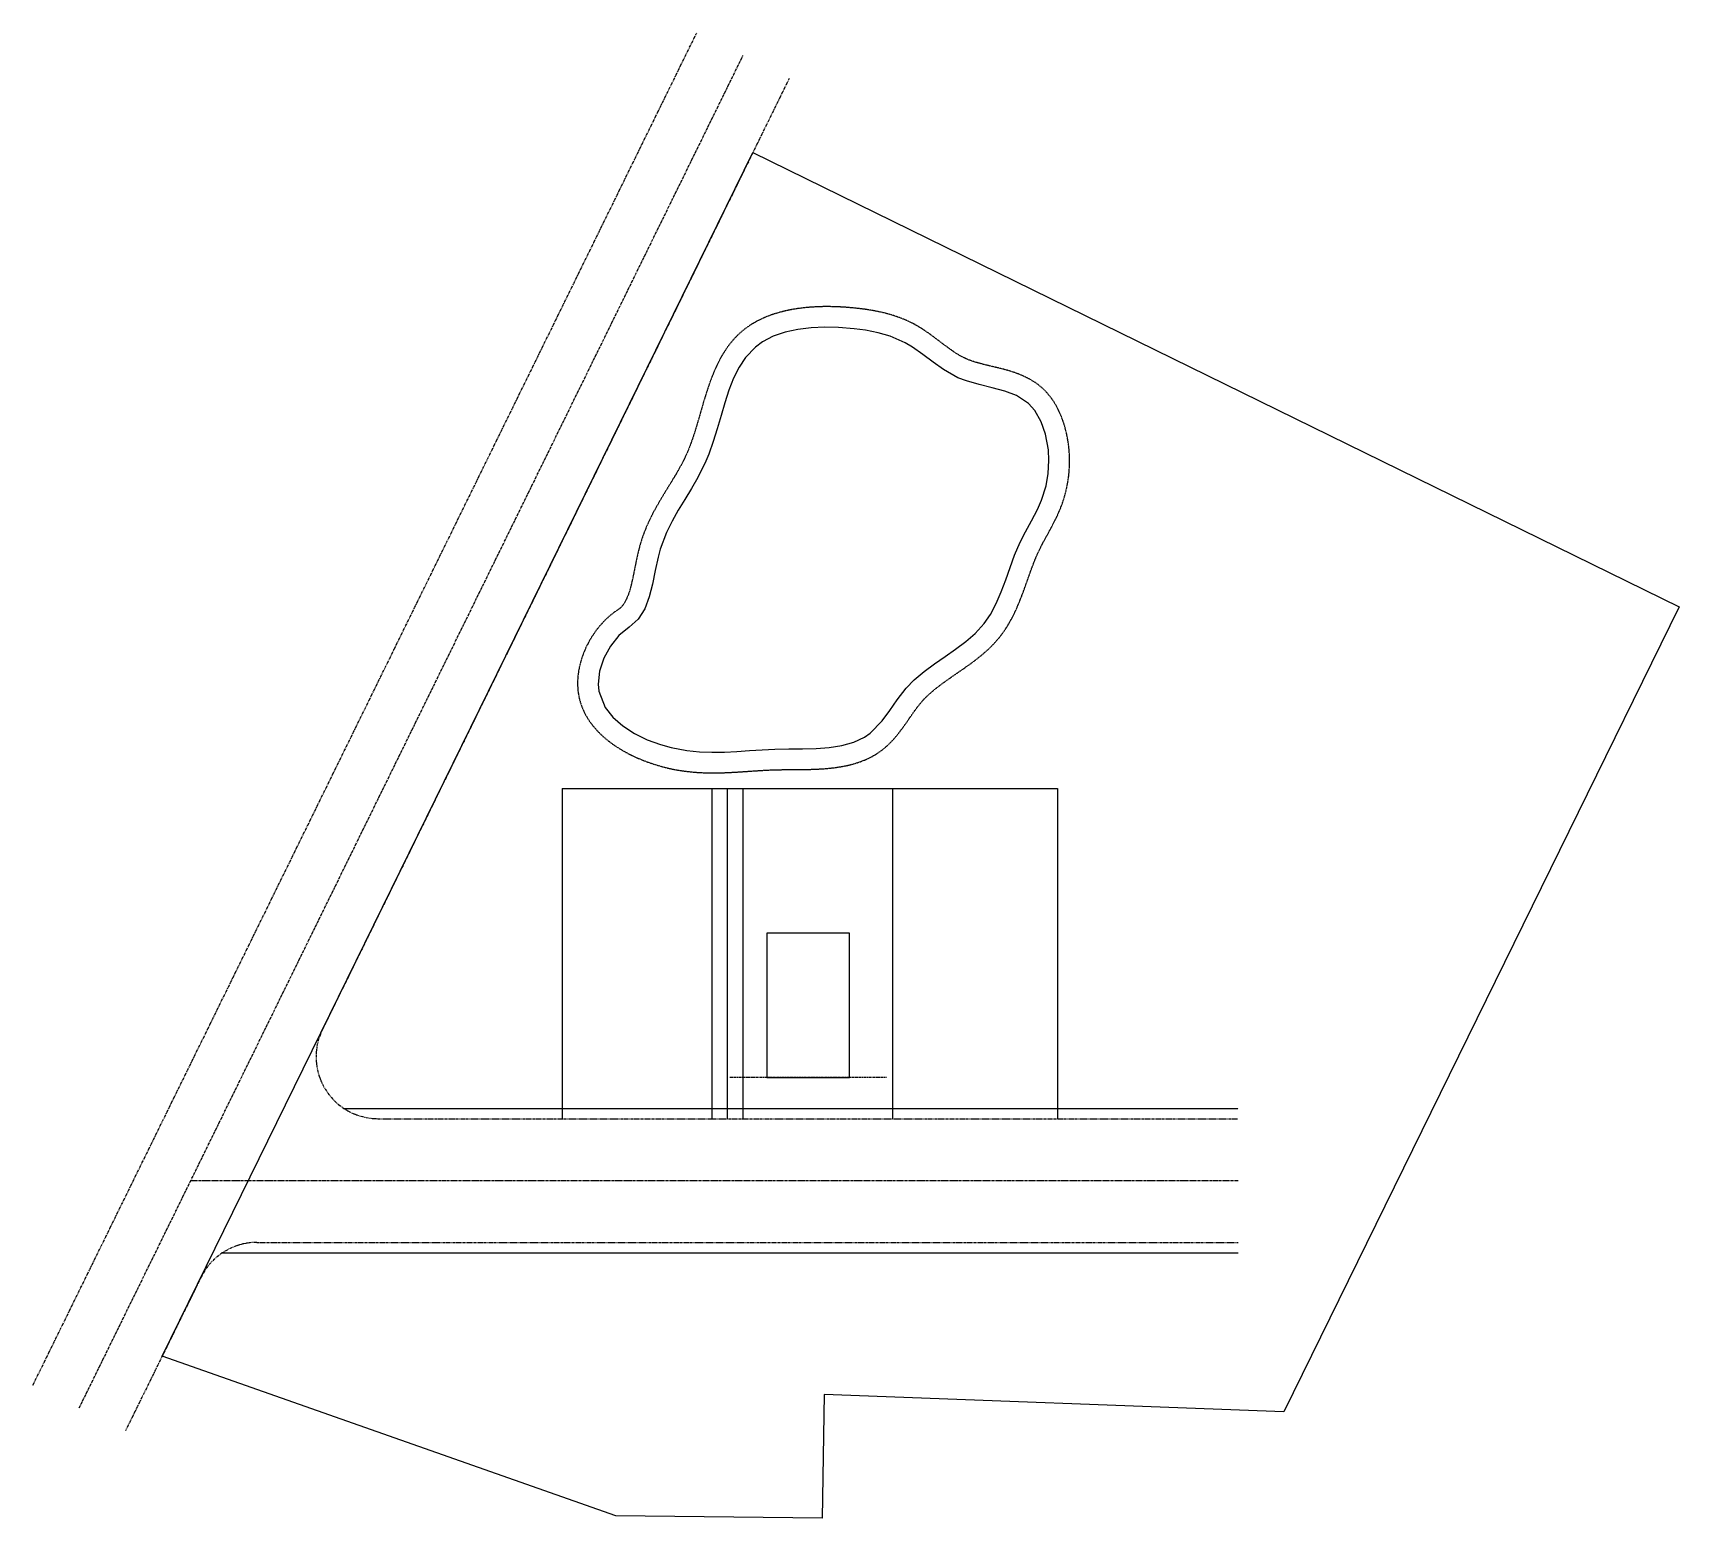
# Model space of a CAD drawing. Header units: inches. Extents: x 8 to 806, y -46 to 674.
import ezdxf

# ---------------------------------------------------------------- set-up
doc = ezdxf.new("R2010")
doc.units = ezdxf.units.IN
doc.header["$MEASUREMENT"] = 0
for name, pattern in [('CENTER', [2, 1.25, -0.25, 0.25, -0.25]), ('DASHED', [0.75, 0.5, -0.25]), ('HIDDEN', [0.375, 0.25, -0.125]), ('PHANTOM', [2.5, 1.25, -0.25, 0.25, -0.25, 0.25, -0.25])]:
    doc.linetypes.add(name, pattern=pattern)
for name, color, linetype in [('BUILDING', 3, 'Continuous'), ('CL', 8, 'CENTER'), ('EASEMENT', 2, 'HIDDEN'), ('LOT', 6, 'Continuous'), ('PL', 5, 'Continuous'), ('POND', 4, 'Continuous'), ('ROW', 1, 'PHANTOM'), ('SETBACK', 4, 'DASHED')]:
    doc.layers.add(name, color=color, linetype=linetype)

# ---------------------------------------------------------------- blocks, each defined once
blk = doc.blocks.new('*U2')
at = {"flags": 128}
blk.add_lwpolyline([(-20, 0), (20, 0), (20, 70), (-20, 70), (-20, 0)], close=True, dxfattribs=at)

msp = doc.modelspace()

# ---------------------------------------------------------------- linework, layer by layer
at = {"layer": 'CL'}
for p, q in [((84.81, 117.54), (84.81, 117.54)), ((84.81, 117.53), (592.49, 117.54))]:
    msp.add_line(p, q, dxfattribs=at)
at = {"layer": 'CL', "flags": 128}
msp.add_lwpolyline([(30.72, 7.3), (352.42, 662.91)], dxfattribs=at)
at = {"layer": 'EASEMENT'}
for p, q in [((337.31, 307.05), (337.31, 147.54)), ((352.31, 307.05), (352.31, 147.54)), ((158.94, 152.54), (592.49, 152.54)), ((100.16, 82.54), (592.49, 82.54))]:
    msp.add_line(p, q, dxfattribs=at)
at = {"layer": 'EASEMENT', "flags": 128}
msp.add_lwpolyline([(291.8, 394.23), (291.29, 393.9), (290.8, 393.56), (290.31, 393.21), (289.82, 392.86), (289.34, 392.5), (288.87, 392.13), (288.41, 391.76), (287.95, 391.38), (287.5, 390.99), (287.05, 390.6), (286.61, 390.2), (286.18, 389.79), (285.76, 389.38), (285.33, 388.96), (284.92, 388.54), (284.51, 388.11), (284.11, 387.68), (283.71, 387.24), (283.32, 386.79), (282.94, 386.34), (282.56, 385.89), (282.19, 385.43), (281.82, 384.96), (281.46, 384.49), (281.11, 384.02), (280.76, 383.54), (280.42, 383.06), (280.09, 382.57), (279.76, 382.08), (279.43, 381.58), (279.12, 381.08), (278.81, 380.58), (278.5, 380.07), (278.2, 379.56), (277.91, 379.05), (277.63, 378.53), (277.35, 378.01), (277.08, 377.48), (276.81, 376.95), (276.55, 376.42), (276.3, 375.89), (276.05, 375.35), (275.81, 374.81), (275.58, 374.26), (275.36, 373.71), (275.14, 373.16), (274.93, 372.61), (274.72, 372.05), (274.52, 371.49), (274.34, 370.93), (274.15, 370.37), (273.98, 369.8), (273.81, 369.23), (273.65, 368.66), (273.5, 368.08), (273.36, 367.51), (273.22, 366.93), (273.09, 366.34), (272.98, 365.76), (272.86, 365.17), (272.76, 364.58), (272.67, 363.99), (272.59, 363.4), (272.51, 362.81), (272.45, 362.21), (272.39, 361.61), (272.34, 361.01), (272.31, 360.41), (272.28, 359.81), (272.26, 359.2), (272.26, 358.59), (272.26, 357.99), (272.28, 357.38), (272.31, 356.77), (272.35, 356.15), (272.4, 355.54), (272.46, 354.93), (272.53, 354.31), (272.62, 353.7), (272.72, 353.09), (272.83, 352.48), (272.96, 351.87), (273.09, 351.27), (273.24, 350.67), (273.4, 350.08), (273.57, 349.49), (273.75, 348.91), (273.94, 348.33), (274.14, 347.76), (274.35, 347.2), (274.58, 346.64), (274.81, 346.09), (275.05, 345.54), (275.3, 345), (275.56, 344.47), (275.83, 343.94), (276.11, 343.42), (276.39, 342.9), (276.68, 342.39), (276.98, 341.89), (277.29, 341.4), (277.61, 340.91), (277.93, 340.42), (278.26, 339.95), (278.59, 339.48), (278.94, 339.01), (279.28, 338.56), (279.64, 338.1), (280, 337.66), (280.36, 337.22), (280.74, 336.78), (281.11, 336.36), (281.49, 335.94), (281.88, 335.52), (282.27, 335.11), (282.67, 334.7), (283.07, 334.3), (283.48, 333.91), (283.89, 333.52), (284.3, 333.14), (284.72, 332.76), (285.14, 332.39), (285.57, 332.02), (286, 331.66), (286.43, 331.3), (286.87, 330.95), (287.31, 330.6), (287.75, 330.26), (288.2, 329.92), (288.65, 329.59), (289.1, 329.26), (289.56, 328.94), (290.02, 328.62), (290.48, 328.31), (290.95, 328), (291.41, 327.69), (291.88, 327.39), (292.35, 327.09), (292.83, 326.8), (293.31, 326.51), (293.78, 326.23), (294.27, 325.95), (294.75, 325.67), (295.23, 325.4), (295.72, 325.14), (296.21, 324.87), (296.7, 324.61), (297.19, 324.36), (297.69, 324.11), (298.18, 323.86), (298.68, 323.62), (299.18, 323.38), (299.68, 323.14), (300.18, 322.91), (300.68, 322.68), (301.19, 322.45), (301.69, 322.23), (302.2, 322.02), (302.7, 321.8), (303.21, 321.6), (303.72, 321.39), (304.23, 321.19), (304.73, 320.99), (305.24, 320.79), (305.75, 320.6), (306.27, 320.42), (306.78, 320.23), (307.29, 320.05), (307.8, 319.88), (308.31, 319.7), (308.82, 319.53), (309.34, 319.37), (309.85, 319.2), (310.36, 319.05), (310.87, 318.89), (311.38, 318.74), (311.89, 318.59), (312.4, 318.45), (312.91, 318.3), (313.42, 318.17), (313.93, 318.03), (314.44, 317.9), (314.95, 317.78), (315.45, 317.65), (315.96, 317.53), (316.46, 317.42), (316.97, 317.3), (317.47, 317.19), (317.97, 317.09), (318.47, 316.98), (318.97, 316.88), (319.47, 316.79), (319.97, 316.7), (320.46, 316.61), (320.96, 316.52), (321.45, 316.44), (321.94, 316.36), (322.43, 316.28), (322.92, 316.21), (323.41, 316.14), (323.9, 316.07), (324.39, 316), (324.87, 315.94), (325.36, 315.88), (325.84, 315.82), (326.32, 315.77), (326.81, 315.72), (327.29, 315.67), (327.76, 315.62), (328.24, 315.58), (328.72, 315.54), (329.19, 315.5), (329.67, 315.46), (330.14, 315.43), (330.61, 315.4), (331.08, 315.37), (331.55, 315.34), (332.02, 315.32), (332.49, 315.3), (332.96, 315.28), (333.42, 315.26), (333.89, 315.24), (334.35, 315.23), (334.81, 315.21), (335.27, 315.2), (335.73, 315.2), (336.19, 315.19), (336.65, 315.18), (337.11, 315.18), (337.56, 315.18), (338.02, 315.18), (338.47, 315.18), (338.92, 315.18), (339.38, 315.19), (339.83, 315.19), (340.28, 315.2), (340.73, 315.21), (341.17, 315.22), (341.62, 315.23), (342.07, 315.24), (342.51, 315.25), (342.96, 315.27), (343.4, 315.28), (343.84, 315.3), (344.29, 315.32), (344.73, 315.34), (345.17, 315.36), (345.61, 315.38), (346.05, 315.4), (346.48, 315.42), (346.92, 315.44), (347.36, 315.46), (347.79, 315.49), (348.23, 315.51), (348.66, 315.54), (349.1, 315.56), (349.53, 315.59), (349.96, 315.62), (350.39, 315.64), (350.82, 315.67), (351.26, 315.7), (351.69, 315.73), (352.12, 315.76), (352.54, 315.78), (352.97, 315.81), (353.4, 315.84), (353.83, 315.87), (354.26, 315.9), (354.68, 315.93), (355.11, 315.96), (355.54, 315.99), (355.96, 316.02), (356.39, 316.05), (356.81, 316.07), (357.24, 316.1), (357.66, 316.13), (358.09, 316.16), (358.51, 316.19), (358.93, 316.21), (359.36, 316.24), (359.78, 316.27), (360.2, 316.3), (360.63, 316.32), (361.05, 316.35), (361.47, 316.37), (361.9, 316.4), (362.32, 316.42), (362.74, 316.44), (363.17, 316.47), (363.59, 316.49), (364.01, 316.51), (364.43, 316.53), (364.86, 316.55), (365.28, 316.57), (365.7, 316.59), (366.13, 316.6), (366.55, 316.62), (366.98, 316.64), (367.4, 316.65), (367.82, 316.66), (368.25, 316.68), (368.68, 316.69), (369.1, 316.7), (369.54, 316.71), (369.97, 316.72), (370.4, 316.72), (370.84, 316.73), (371.28, 316.74), (371.72, 316.74), (372.17, 316.75), (372.61, 316.75), (373.06, 316.76), (373.51, 316.76), (373.96, 316.77), (374.42, 316.77), (374.87, 316.77), (375.33, 316.77), (375.79, 316.78), (376.25, 316.78), (376.71, 316.78), (377.17, 316.78), (377.64, 316.79), (378.1, 316.79), (378.57, 316.79), (379.04, 316.8), (379.51, 316.8), (379.98, 316.8), (380.46, 316.81), (380.93, 316.81), (381.41, 316.82), (381.88, 316.83), (382.36, 316.83), (382.84, 316.84), (383.32, 316.85), (383.8, 316.86), (384.28, 316.87), (384.76, 316.89), (385.24, 316.9), (385.73, 316.91), (386.21, 316.93), (386.7, 316.95), (387.19, 316.96), (387.67, 316.98), (388.16, 317.01), (388.65, 317.03), (389.14, 317.05), (389.63, 317.08), (390.12, 317.11), (390.61, 317.14), (391.1, 317.17), (391.59, 317.21), (392.09, 317.24), (392.58, 317.28), (393.07, 317.32), (393.57, 317.37), (394.06, 317.42), (394.56, 317.46), (395.05, 317.52), (395.55, 317.57), (396.04, 317.63), (396.54, 317.69), (397.03, 317.75), (397.53, 317.82), (398.03, 317.89), (398.52, 317.96), (399.02, 318.04), (399.52, 318.12), (400.02, 318.2), (400.51, 318.29), (401.01, 318.38), (401.51, 318.48), (402, 318.58), (402.5, 318.68), (403, 318.79), (403.5, 318.9), (403.99, 319.02), (404.49, 319.14), (404.98, 319.27), (405.48, 319.4), (405.98, 319.54), (406.47, 319.68), (406.97, 319.83), (407.46, 319.98), (407.96, 320.14), (408.45, 320.3), (408.94, 320.47), (409.43, 320.65), (409.92, 320.83), (410.41, 321.02), (410.9, 321.21), (411.39, 321.41), (411.88, 321.62), (412.36, 321.83), (412.85, 322.05), (413.33, 322.28), (413.81, 322.52), (414.29, 322.76), (414.77, 323.01), (415.24, 323.26), (415.71, 323.53), (416.18, 323.8), (416.65, 324.08), (417.12, 324.36), (417.58, 324.66), (418.04, 324.96), (418.49, 325.27), (418.95, 325.59), (419.4, 325.92), (419.84, 326.25), (420.29, 326.6), (420.72, 326.95), (421.15, 327.3), (421.57, 327.66), (421.98, 328.02), (422.38, 328.39), (422.78, 328.76), (423.17, 329.13), (423.55, 329.5), (423.92, 329.88), (424.29, 330.26), (424.65, 330.64), (425, 331.02), (425.35, 331.4), (425.69, 331.79), (426.03, 332.17), (426.36, 332.56), (426.69, 332.94), (427.01, 333.33), (427.32, 333.72), (427.63, 334.11), (427.94, 334.49), (428.24, 334.88), (428.53, 335.27), (428.83, 335.66), (429.12, 336.04), (429.4, 336.43), (429.68, 336.81), (429.96, 337.2), (430.24, 337.58), (430.51, 337.96), (430.78, 338.34), (431.05, 338.72), (431.31, 339.1), (431.58, 339.47), (431.84, 339.84), (432.09, 340.22), (432.35, 340.59), (432.6, 340.95), (432.85, 341.32), (433.11, 341.68), (433.35, 342.04), (433.6, 342.4), (433.85, 342.75), (434.09, 343.11), (434.33, 343.46), (434.58, 343.8), (434.82, 344.14), (435.06, 344.48), (435.3, 344.82), (435.53, 345.15), (435.77, 345.48), (436.01, 345.81), (436.24, 346.13), (436.48, 346.44), (436.71, 346.76), (436.95, 347.06), (437.18, 347.37), (437.41, 347.67), (437.65, 347.96), (437.88, 348.25), (438.11, 348.54), (438.34, 348.82), (438.57, 349.1), (438.8, 349.37), (439.03, 349.64), (439.27, 349.9), (439.5, 350.16), (439.74, 350.42), (439.98, 350.68), (440.22, 350.94), (440.47, 351.2), (440.72, 351.46), (440.98, 351.71), (441.23, 351.97), (441.49, 352.22), (441.76, 352.47), (442.02, 352.73), (442.29, 352.98), (442.56, 353.23), (442.84, 353.48), (443.11, 353.73), (443.39, 353.98), (443.68, 354.23), (443.96, 354.47), (444.25, 354.72), (444.54, 354.97), (444.84, 355.21), (445.13, 355.46), (445.43, 355.7), (445.74, 355.95), (446.04, 356.19), (446.35, 356.43), (446.66, 356.68), (446.97, 356.92), (447.28, 357.16), (447.6, 357.41), (447.92, 357.65), (448.24, 357.89), (448.56, 358.13), (448.89, 358.37), (449.22, 358.61), (449.55, 358.85), (449.88, 359.1), (450.21, 359.34), (450.55, 359.58), (450.88, 359.82), (451.22, 360.06), (451.56, 360.3), (451.91, 360.55), (452.25, 360.79), (452.6, 361.03), (452.94, 361.27), (453.29, 361.52), (453.64, 361.76), (454, 362), (454.35, 362.25), (454.7, 362.49), (455.06, 362.74), (455.42, 362.98), (455.78, 363.23), (456.14, 363.48), (456.5, 363.73), (456.86, 363.98), (457.22, 364.23), (457.59, 364.48), (457.95, 364.73), (458.32, 364.98), (458.68, 365.24), (459.05, 365.49), (459.42, 365.75), (459.78, 366.01), (460.15, 366.27), (460.52, 366.53), (460.89, 366.79), (461.26, 367.05), (461.63, 367.32), (462, 367.58), (462.37, 367.85), (462.74, 368.12), (463.12, 368.39), (463.49, 368.67), (463.86, 368.94), (464.23, 369.22), (464.6, 369.5), (464.97, 369.78), (465.34, 370.07), (465.71, 370.35), (466.08, 370.64), (466.45, 370.94), (466.82, 371.23), (467.19, 371.53), (467.56, 371.83), (467.93, 372.13), (468.29, 372.43), (468.66, 372.74), (469.03, 373.05), (469.39, 373.37), (469.75, 373.69), (470.12, 374.01), (470.48, 374.33), (470.84, 374.66), (471.19, 374.99), (471.55, 375.32), (471.91, 375.66), (472.26, 376), (472.61, 376.35), (472.96, 376.7), (473.31, 377.05), (473.66, 377.41), (474, 377.77), (474.35, 378.13), (474.69, 378.5), (475.03, 378.88), (475.36, 379.26), (475.69, 379.64), (476.02, 380.03), (476.35, 380.42), (476.68, 380.82), (477, 381.22), (477.32, 381.62), (477.63, 382.03), (477.94, 382.44), (478.24, 382.85), (478.54, 383.27), (478.83, 383.68), (479.12, 384.1), (479.4, 384.52), (479.68, 384.94), (479.96, 385.36), (480.23, 385.78), (480.49, 386.2), (480.75, 386.63), (481.01, 387.06), (481.26, 387.48), (481.51, 387.91), (481.75, 388.34), (481.99, 388.77), (482.23, 389.2), (482.46, 389.63), (482.69, 390.06), (482.92, 390.49), (483.14, 390.92), (483.36, 391.35), (483.58, 391.79), (483.79, 392.22), (484, 392.65), (484.2, 393.09), (484.41, 393.52), (484.61, 393.96), (484.81, 394.39), (485, 394.83), (485.19, 395.26), (485.38, 395.69), (485.57, 396.13), (485.76, 396.56), (485.94, 397), (486.12, 397.43), (486.3, 397.86), (486.48, 398.3), (486.65, 398.73), (486.82, 399.16), (487, 399.6), (487.16, 400.03), (487.33, 400.46), (487.5, 400.89), (487.66, 401.32), (487.82, 401.75), (487.99, 402.18), (488.15, 402.61), (488.3, 403.04), (488.46, 403.46), (488.62, 403.89), (488.77, 404.31), (488.93, 404.74), (489.08, 405.16), (489.23, 405.59), (489.38, 406.01), (489.53, 406.43), (489.68, 406.85), (489.83, 407.27), (489.98, 407.69), (490.13, 408.11), (490.28, 408.52), (490.43, 408.94), (490.57, 409.35), (490.72, 409.76), (490.86, 410.17), (491.01, 410.58), (491.16, 410.99), (491.3, 411.4), (491.45, 411.8), (491.59, 412.21), (491.74, 412.61), (491.88, 413.01), (492.03, 413.41), (492.17, 413.8), (492.32, 414.2), (492.47, 414.59), (492.61, 414.99), (492.76, 415.38), (492.91, 415.76), (493.05, 416.15), (493.2, 416.54), (493.35, 416.92), (493.5, 417.3), (493.65, 417.68), (493.8, 418.05), (493.95, 418.43), (494.1, 418.8), (494.26, 419.17), (494.41, 419.54), (494.56, 419.9), (494.72, 420.27), (494.87, 420.63), (495.03, 420.99), (495.19, 421.34), (495.35, 421.69), (495.5, 422.05), (495.67, 422.39), (495.83, 422.74), (495.99, 423.08), (496.16, 423.43), (496.32, 423.78), (496.5, 424.12), (496.67, 424.47), (496.85, 424.82), (497.02, 425.17), (497.21, 425.53), (497.39, 425.88), (497.58, 426.24), (497.76, 426.59), (497.95, 426.95), (498.14, 427.31), (498.34, 427.67), (498.53, 428.04), (498.73, 428.4), (498.93, 428.77), (499.13, 429.14), (499.33, 429.51), (499.54, 429.88), (499.74, 430.25), (499.95, 430.63), (500.16, 431.01), (500.36, 431.39), (500.57, 431.77), (500.78, 432.15), (500.99, 432.54), (501.21, 432.93), (501.42, 433.32), (501.63, 433.72), (501.84, 434.11), (502.06, 434.51), (502.27, 434.91), (502.48, 435.32), (502.69, 435.72), (502.91, 436.13), (503.12, 436.54), (503.33, 436.96), (503.54, 437.38), (503.75, 437.8), (503.96, 438.22), (504.17, 438.65), (504.38, 439.08), (504.58, 439.52), (504.79, 439.96), (504.99, 440.4), (505.19, 440.84), (505.39, 441.29), (505.59, 441.74), (505.78, 442.2), (505.97, 442.66), (506.17, 443.12), (506.35, 443.59), (506.54, 444.06), (506.72, 444.53), (506.89, 445), (507.07, 445.48), (507.24, 445.95), (507.4, 446.43), (507.57, 446.91), (507.72, 447.39), (507.88, 447.88), (508.03, 448.36), (508.17, 448.85), (508.32, 449.34), (508.46, 449.82), (508.59, 450.31), (508.72, 450.81), (508.85, 451.3), (508.97, 451.79), (509.09, 452.29), (509.2, 452.79), (509.31, 453.29), (509.42, 453.79), (509.52, 454.29), (509.62, 454.79), (509.72, 455.3), (509.81, 455.8), (509.89, 456.31), (509.97, 456.81), (510.05, 457.32), (510.12, 457.83), (510.19, 458.34), (510.26, 458.86), (510.32, 459.37), (510.38, 459.88), (510.43, 460.4), (510.48, 460.91), (510.52, 461.43), (510.56, 461.95), (510.59, 462.47), (510.62, 462.99), (510.65, 463.51), (510.67, 464.03), (510.69, 464.55), (510.7, 465.08), (510.71, 465.6), (510.71, 466.13), (510.71, 466.65), (510.71, 467.18), (510.7, 467.7), (510.68, 468.23), (510.67, 468.76), (510.64, 469.29), (510.61, 469.82), (510.58, 470.35), (510.55, 470.88), (510.5, 471.41), (510.46, 471.94), (510.41, 472.47), (510.35, 473.01), (510.29, 473.54), (510.23, 474.07), (510.16, 474.61), (510.08, 475.14), (510.01, 475.68), (509.92, 476.21), (509.83, 476.75), (509.74, 477.29), (509.64, 477.82), (509.54, 478.36), (509.43, 478.9), (509.31, 479.43), (509.19, 479.97), (509.07, 480.5), (508.94, 481.04), (508.8, 481.57), (508.66, 482.11), (508.52, 482.64), (508.37, 483.18), (508.21, 483.71), (508.04, 484.24), (507.88, 484.77), (507.7, 485.3), (507.52, 485.83), (507.33, 486.35), (507.14, 486.88), (506.94, 487.4), (506.73, 487.92), (506.52, 488.45), (506.3, 488.96), (506.08, 489.48), (505.84, 490), (505.6, 490.51), (505.36, 491.02), (505.1, 491.53), (504.84, 492.04), (504.57, 492.54), (504.3, 493.04), (504.01, 493.54), (503.72, 494.03), (503.42, 494.53), (503.11, 495.01), (502.8, 495.5), (502.47, 495.98), (502.14, 496.46), (501.8, 496.93), (501.45, 497.4), (501.09, 497.86), (500.72, 498.32), (500.34, 498.78), (499.95, 499.23), (499.55, 499.67), (499.14, 500.11), (498.73, 500.54), (498.3, 500.97), (497.86, 501.39), (497.41, 501.8), (496.96, 502.2), (496.5, 502.59), (496.04, 502.97), (495.57, 503.33), (495.1, 503.69), (494.62, 504.03), (494.14, 504.36), (493.66, 504.69), (493.18, 505), (492.7, 505.3), (492.21, 505.59), (491.72, 505.88), (491.23, 506.15), (490.74, 506.41), (490.25, 506.67), (489.76, 506.91), (489.27, 507.15), (488.78, 507.38), (488.29, 507.61), (487.8, 507.82), (487.3, 508.03), (486.81, 508.23), (486.33, 508.43), (485.84, 508.62), (485.35, 508.8), (484.86, 508.98), (484.38, 509.15), (483.89, 509.31), (483.41, 509.48), (482.93, 509.63), (482.44, 509.78), (481.97, 509.93), (481.49, 510.08), (481.01, 510.22), (480.54, 510.35), (480.06, 510.49), (479.59, 510.62), (479.12, 510.74), (478.65, 510.87), (478.19, 510.99), (477.73, 511.11), (477.26, 511.23), (476.8, 511.34), (476.35, 511.45), (475.89, 511.57), (475.44, 511.67), (474.99, 511.78), (474.54, 511.89), (474.1, 512), (473.65, 512.1), (473.22, 512.2), (472.78, 512.31), (472.34, 512.41), (471.91, 512.51), (471.49, 512.61), (471.06, 512.71), (470.64, 512.81), (470.22, 512.92), (469.81, 513.02), (469.39, 513.12), (468.99, 513.22), (468.58, 513.32), (468.18, 513.43), (467.79, 513.53), (467.39, 513.63), (467.01, 513.74), (466.62, 513.84), (466.24, 513.95), (465.87, 514.06), (465.5, 514.16), (465.13, 514.27), (464.77, 514.39), (464.41, 514.5), (464.06, 514.61), (463.71, 514.73), (463.37, 514.84), (463.03, 514.96), (462.7, 515.08), (462.38, 515.2), (462.05, 515.32), (461.74, 515.44), (461.43, 515.57), (461.12, 515.69), (460.82, 515.82), (460.53, 515.95), (460.24, 516.09), (459.94, 516.22), (459.65, 516.37), (459.35, 516.51), (459.06, 516.66), (458.76, 516.82), (458.46, 516.98), (458.17, 517.14), (457.87, 517.3), (457.57, 517.48), (457.27, 517.65), (456.97, 517.83), (456.66, 518.01), (456.36, 518.2), (456.06, 518.39), (455.75, 518.58), (455.44, 518.78), (455.14, 518.98), (454.83, 519.19), (454.52, 519.39), (454.21, 519.61), (453.89, 519.82), (453.58, 520.04), (453.26, 520.26), (452.95, 520.49), (452.63, 520.72), (452.31, 520.95), (451.99, 521.18), (451.66, 521.42), (451.34, 521.66), (451.01, 521.9), (450.69, 522.14), (450.36, 522.39), (450.03, 522.64), (449.69, 522.89), (449.36, 523.15), (449.02, 523.4), (448.68, 523.66), (448.34, 523.92), (448, 524.18), (447.65, 524.44), (447.3, 524.71), (446.95, 524.97), (446.6, 525.24), (446.25, 525.51), (445.89, 525.78), (445.53, 526.05), (445.17, 526.32), (444.8, 526.59), (444.44, 526.86), (444.06, 527.14), (443.69, 527.41), (443.31, 527.68), (442.93, 527.95), (442.55, 528.23), (442.16, 528.5), (441.77, 528.77), (441.38, 529.04), (440.98, 529.31), (440.58, 529.58), (440.17, 529.85), (439.76, 530.12), (439.35, 530.39), (438.93, 530.65), (438.51, 530.92), (438.08, 531.18), (437.65, 531.44), (437.21, 531.69), (436.77, 531.95), (436.33, 532.2), (435.88, 532.45), (435.43, 532.7), (434.97, 532.94), (434.51, 533.18), (434.05, 533.41), (433.59, 533.63), (433.13, 533.86), (432.67, 534.07), (432.21, 534.29), (431.74, 534.5), (431.28, 534.7), (430.81, 534.9), (430.34, 535.09), (429.88, 535.29), (429.41, 535.47), (428.94, 535.65), (428.47, 535.83), (427.99, 536.01), (427.52, 536.18), (427.05, 536.34), (426.58, 536.5), (426.1, 536.66), (425.63, 536.82), (425.15, 536.97), (424.67, 537.11), (424.2, 537.26), (423.72, 537.4), (423.24, 537.53), (422.76, 537.66), (422.29, 537.79), (421.81, 537.92), (421.33, 538.04), (420.85, 538.16), (420.37, 538.28), (419.89, 538.39), (419.41, 538.5), (418.93, 538.61), (418.44, 538.71), (417.96, 538.81), (417.48, 538.91), (417, 539.01), (416.52, 539.1), (416.03, 539.19), (415.55, 539.28), (415.07, 539.37), (414.58, 539.45), (414.1, 539.53), (413.62, 539.61), (413.13, 539.68), (412.65, 539.76), (412.17, 539.83), (411.68, 539.9), (411.2, 539.97), (410.71, 540.03), (410.23, 540.1), (409.74, 540.16), (409.26, 540.22), (408.77, 540.27), (408.29, 540.33), (407.8, 540.39), (407.32, 540.44), (406.83, 540.49), (406.34, 540.54), (405.85, 540.59), (405.36, 540.63), (404.87, 540.68), (404.38, 540.72), (403.89, 540.77), (403.39, 540.81), (402.9, 540.84), (402.4, 540.88), (401.9, 540.92), (401.4, 540.95), (400.9, 540.98), (400.4, 541.01), (399.9, 541.04), (399.4, 541.07), (398.9, 541.09), (398.4, 541.11), (397.89, 541.13), (397.39, 541.15), (396.88, 541.17), (396.37, 541.18), (395.87, 541.19), (395.36, 541.2), (394.85, 541.21), (394.35, 541.22), (393.84, 541.22), (393.33, 541.22), (392.82, 541.22), (392.31, 541.22), (391.8, 541.22), (391.29, 541.21), (390.78, 541.2), (390.27, 541.19), (389.76, 541.17), (389.25, 541.16), (388.73, 541.14), (388.22, 541.12), (387.71, 541.09), (387.2, 541.07), (386.69, 541.04), (386.18, 541.01), (385.67, 540.97), (385.16, 540.93), (384.65, 540.89), (384.14, 540.85), (383.62, 540.81), (383.11, 540.76), (382.6, 540.71), (382.09, 540.65), (381.59, 540.6), (381.08, 540.54), (380.57, 540.48), (380.06, 540.41), (379.55, 540.34), (379.04, 540.27), (378.54, 540.2), (378.03, 540.12), (377.53, 540.04), (377.02, 539.95), (376.52, 539.86), (376.01, 539.77), (375.51, 539.68), (375.01, 539.58), (374.51, 539.48), (374.01, 539.37), (373.51, 539.27), (373.01, 539.15), (372.51, 539.04), (372.01, 538.92), (371.51, 538.79), (371.02, 538.67), (370.52, 538.54), (370.03, 538.4), (369.54, 538.26), (369.05, 538.12), (368.56, 537.97), (368.07, 537.82), (367.58, 537.67), (367.1, 537.51), (366.61, 537.34), (366.13, 537.17), (365.65, 537), (365.17, 536.82), (364.69, 536.64), (364.21, 536.46), (363.73, 536.26), (363.26, 536.07), (362.79, 535.87), (362.32, 535.66), (361.85, 535.45), (361.38, 535.24), (360.92, 535.02), (360.45, 534.79), (359.99, 534.56), (359.53, 534.32), (359.08, 534.08), (358.62, 533.83), (358.17, 533.58), (357.72, 533.32), (357.28, 533.06), (356.83, 532.79), (356.39, 532.52), (355.95, 532.24), (355.52, 531.95), (355.08, 531.66), (354.65, 531.36), (354.23, 531.06), (353.81, 530.75), (353.39, 530.43), (352.97, 530.11), (352.56, 529.78), (352.15, 529.44), (351.74, 529.1), (351.34, 528.76), (350.95, 528.41), (350.56, 528.05), (350.18, 527.7), (349.81, 527.33), (349.44, 526.97), (349.07, 526.6), (348.72, 526.22), (348.36, 525.85), (348.02, 525.47), (347.68, 525.08), (347.34, 524.7), (347.01, 524.31), (346.68, 523.92), (346.36, 523.52), (346.05, 523.12), (345.74, 522.72), (345.44, 522.32), (345.14, 521.91), (344.84, 521.51), (344.56, 521.1), (344.27, 520.69), (343.99, 520.27), (343.72, 519.86), (343.45, 519.44), (343.18, 519.02), (342.92, 518.6), (342.66, 518.18), (342.41, 517.75), (342.16, 517.32), (341.91, 516.9), (341.67, 516.47), (341.44, 516.04), (341.2, 515.61), (340.97, 515.17), (340.75, 514.74), (340.53, 514.3), (340.31, 513.87), (340.09, 513.43), (339.88, 512.99), (339.67, 512.55), (339.47, 512.11), (339.26, 511.67), (339.07, 511.23), (338.87, 510.79), (338.68, 510.34), (338.49, 509.9), (338.3, 509.46), (338.11, 509.01), (337.93, 508.56), (337.75, 508.12), (337.57, 507.67), (337.4, 507.22), (337.22, 506.77), (337.05, 506.32), (336.88, 505.88), (336.72, 505.43), (336.55, 504.98), (336.39, 504.53), (336.23, 504.08), (336.07, 503.62), (335.91, 503.17), (335.76, 502.72), (335.6, 502.27), (335.45, 501.82), (335.3, 501.37), (335.15, 500.92), (335.01, 500.47), (334.86, 500.01), (334.72, 499.56), (334.57, 499.11), (334.43, 498.66), (334.29, 498.21), (334.15, 497.76), (334.01, 497.31), (333.87, 496.86), (333.74, 496.41), (333.6, 495.96), (333.47, 495.51), (333.33, 495.06), (333.2, 494.61), (333.07, 494.16), (332.94, 493.71), (332.81, 493.27), (332.68, 492.82), (332.55, 492.37), (332.42, 491.93), (332.29, 491.48), (332.16, 491.04), (332.03, 490.6), (331.9, 490.15), (331.78, 489.71), (331.65, 489.27), (331.52, 488.83), (331.4, 488.39), (331.27, 487.95), (331.14, 487.52), (331.02, 487.08), (330.89, 486.65), (330.77, 486.21), (330.64, 485.78), (330.51, 485.35), (330.39, 484.92), (330.26, 484.49), (330.13, 484.06), (330.01, 483.64), (329.88, 483.21), (329.75, 482.79), (329.62, 482.37), (329.49, 481.95), (329.37, 481.53), (329.24, 481.11), (329.11, 480.7), (328.98, 480.28), (328.85, 479.87), (328.71, 479.46), (328.58, 479.05), (328.45, 478.65), (328.32, 478.24), (328.18, 477.84), (328.05, 477.44), (327.91, 477.04), (327.78, 476.65), (327.64, 476.25), (327.5, 475.86), (327.36, 475.47), (327.22, 475.09), (327.08, 474.7), (326.94, 474.32), (326.8, 473.94), (326.66, 473.56), (326.51, 473.19), (326.37, 472.82), (326.22, 472.45), (326.07, 472.08), (325.92, 471.71), (325.77, 471.35), (325.62, 470.99), (325.47, 470.64), (325.32, 470.28), (325.16, 469.93), (325.01, 469.58), (324.85, 469.23), (324.69, 468.88), (324.53, 468.53), (324.36, 468.19), (324.2, 467.84), (324.03, 467.49), (323.86, 467.14), (323.68, 466.79), (323.51, 466.45), (323.33, 466.1), (323.15, 465.75), (322.97, 465.41), (322.79, 465.06), (322.61, 464.71), (322.42, 464.37), (322.24, 464.02), (322.05, 463.67), (321.86, 463.33), (321.67, 462.98), (321.47, 462.63), (321.28, 462.29), (321.08, 461.94), (320.88, 461.59), (320.68, 461.25), (320.48, 460.9), (320.28, 460.55), (320.08, 460.2), (319.87, 459.85), (319.66, 459.5), (319.46, 459.15), (319.25, 458.8), (319.04, 458.45), (318.83, 458.1), (318.61, 457.75), (318.4, 457.39), (318.19, 457.04), (317.97, 456.69), (317.75, 456.33), (317.54, 455.98), (317.32, 455.62), (317.1, 455.26), (316.88, 454.9), (316.66, 454.54), (316.44, 454.18), (316.21, 453.82), (315.99, 453.46), (315.77, 453.1), (315.54, 452.73), (315.32, 452.37), (315.09, 452), (314.87, 451.63), (314.64, 451.26), (314.42, 450.89), (314.19, 450.52), (313.96, 450.15), (313.74, 449.77), (313.51, 449.4), (313.28, 449.02), (313.05, 448.64), (312.83, 448.26), (312.6, 447.88), (312.37, 447.5), (312.15, 447.11), (311.92, 446.72), (311.69, 446.34), (311.47, 445.95), (311.24, 445.55), (311.02, 445.16), (310.79, 444.76), (310.57, 444.37), (310.34, 443.97), (310.12, 443.56), (309.9, 443.16), (309.68, 442.75), (309.46, 442.35), (309.24, 441.94), (309.02, 441.52), (308.8, 441.11), (308.58, 440.69), (308.37, 440.27), (308.15, 439.85), (307.94, 439.43), (307.73, 439), (307.52, 438.58), (307.31, 438.14), (307.1, 437.71), (306.9, 437.28), (306.69, 436.84), (306.49, 436.4), (306.29, 435.95), (306.09, 435.51), (305.89, 435.06), (305.7, 434.61), (305.51, 434.15), (305.32, 433.7), (305.13, 433.24), (304.94, 432.77), (304.76, 432.31), (304.58, 431.84), (304.4, 431.37), (304.22, 430.89), (304.05, 430.42), (303.87, 429.94), (303.71, 429.46), (303.54, 428.97), (303.38, 428.48), (303.22, 427.99), (303.06, 427.5), (302.91, 427), (302.76, 426.5), (302.61, 426), (302.47, 425.49), (302.33, 424.99), (302.19, 424.5), (302.06, 424), (301.93, 423.5), (301.81, 423.01), (301.69, 422.51), (301.57, 422.02), (301.45, 421.53), (301.34, 421.04), (301.23, 420.55), (301.12, 420.07), (301.02, 419.58), (300.91, 419.1), (300.81, 418.62), (300.71, 418.14), (300.61, 417.67), (300.52, 417.2), (300.42, 416.72), (300.33, 416.25), (300.23, 415.79), (300.14, 415.32), (300.05, 414.86), (299.96, 414.4), (299.87, 413.95), (299.78, 413.49), (299.69, 413.04), (299.6, 412.6), (299.51, 412.15), (299.42, 411.71), (299.33, 411.27), (299.24, 410.84), (299.15, 410.41), (299.06, 409.98), (298.98, 409.56), (298.88, 409.14), (298.79, 408.72), (298.7, 408.31), (298.61, 407.91), (298.52, 407.5), (298.42, 407.1), (298.33, 406.71), (298.23, 406.32), (298.14, 405.94), (298.04, 405.56), (297.94, 405.18), (297.84, 404.81), (297.74, 404.45), (297.64, 404.09), (297.53, 403.74), (297.43, 403.39), (297.32, 403.05), (297.21, 402.71), (297.11, 402.39), (297, 402.06), (296.88, 401.74), (296.77, 401.43), (296.66, 401.13), (296.54, 400.83), (296.43, 400.54), (296.31, 400.25), (296.19, 399.97), (296.07, 399.7), (295.95, 399.43), (295.83, 399.17), (295.7, 398.92), (295.58, 398.68), (295.45, 398.44), (295.33, 398.21), (295.2, 397.98), (295.07, 397.76), (294.95, 397.55), (294.82, 397.35), (294.69, 397.15), (294.56, 396.96), (294.42, 396.77), (294.29, 396.59), (294.16, 396.41), (294.02, 396.25), (293.89, 396.08), (293.75, 395.92), (293.62, 395.77), (293.48, 395.62), (293.34, 395.48), (293.2, 395.34), (293.05, 395.2), (292.91, 395.07), (292.76, 394.94), (292.61, 394.81), (292.45, 394.69), (292.29, 394.57), (292.14, 394.46), (292.07, 394.4)], close=True, dxfattribs=at)
at = {"layer": 'LOT'}
for p, q in [((264.81, 307.53), (264.81, 147.53)), ((264.81, 307.53), (344.81, 307.53)), ((344.81, 307.53), (344.81, 147.53)), ((344.81, 307.53), (424.81, 307.53)), ((424.81, 307.53), (424.81, 147.53)), ((424.81, 307.53), (504.81, 307.53)), ((504.81, 307.53), (504.81, 147.53))]:
    msp.add_line(p, q, dxfattribs=at)
at = {"layer": 'PL', "flags": 128}
msp.add_lwpolyline([(806.12, 395.73), (614.63, 5.49), (391.77, 13.89), (390.81, -46.1), (290.82, -44.93), (70.91, 32.45), (357.24, 615.99)], close=True, dxfattribs=at)
at = {"layer": 'POND', "flags": 128}
msp.add_lwpolyline([(297.2, 385.81), (292.32, 381.81), (288.18, 376.68), (284.98, 370.81), (282.94, 364.55), (282.26, 358.27), (282.56, 354.86), (285.61, 346.95), (289.39, 342.13), (294.23, 337.91), (299.86, 334.28), (306.02, 331.26), (312.46, 328.87), (317.6, 327.42), (325.19, 325.98), (331.33, 325.37), (337.39, 325.18), (343.41, 325.29), (349.44, 325.6), (355.53, 326.01), (361.73, 326.4), (367.93, 326.67), (374.63, 326.77), (381.25, 326.82), (387.84, 327), (394.27, 327.49), (400.41, 328.46), (406.15, 330.09), (411.36, 332.56), (414.14, 334.48), (419.9, 340.45), (423.55, 345.45), (427.17, 350.65), (431.48, 356.19), (435.4, 360.23), (440.18, 364.31), (445.23, 368.07), (450.39, 371.67), (455.5, 375.23), (460.4, 378.9), (464.94, 382.83), (469.28, 387.58), (472.32, 392.01), (475.14, 397.31), (477.56, 402.94), (479.76, 408.79), (481.87, 414.73), (484.08, 420.66), (486.81, 427.06), (489.31, 432.01), (492.27, 437.43), (495.1, 442.87), (497.08, 447.32), (499.29, 454.3), (500.37, 460.36), (500.71, 466.61), (500.43, 471.75), (499.04, 479.39), (496.93, 485.45), (493.89, 490.8), (490.8, 494.3), (484.93, 498.14), (479.28, 500.3), (473.19, 501.93), (466.93, 503.43), (460.76, 505.17), (456.61, 506.75), (449.57, 510.67), (444.52, 514.27), (439.58, 518.01), (434.6, 521.55), (430.95, 523.75), (423.82, 526.88), (417.94, 528.58), (411.78, 529.77), (406.35, 530.48), (398.77, 531.08), (392.09, 531.22), (385.46, 530.93), (379, 530.14), (372.85, 528.8), (367.12, 526.84), (361.95, 524.2), (358.41, 521.65), (353.68, 516.64), (350.54, 511.83), (347.9, 506.47), (345.64, 500.7), (343.65, 494.63), (341.8, 488.37), (339.96, 482.04), (338.03, 475.76), (335.87, 469.65), (334.48, 466.28), (330.51, 458.31), (327.43, 452.99), (324.24, 447.79), (321.08, 442.58), (318.08, 437.27), (315.37, 431.76), (312.33, 423.62), (311.31, 419.74), (309.92, 413.25), (308.6, 406.74), (307, 400.48), (304.78, 394.73), (301.63, 389.75)], close=True, dxfattribs=at)
at = {"layer": 'ROW'}
for p, q in [((374.86, 651.9), (148.59, 190.75)), ((175.52, 147.54), (592.49, 147.54)), ((116.75, 87.54), (592.49, 87.54)), ((89.83, 70.78), (53.17, -3.71))]:
    msp.add_line(p, q, dxfattribs=at)
at = {"layer": 'ROW', "flags": 128}
msp.add_lwpolyline([(8.28, 18.32), (329.98, 673.92)], dxfattribs=at)
at = {"layer": 'ROW'}
for centre, start, end in [((175.52, 177.54), 153.86361, 270), ((116.75, 57.54), 90, 153.79509)]:
    msp.add_arc(centre, 30, start, end, dxfattribs=at)
at = {"layer": 'SETBACK'}
msp.add_line((421.94, 167.54), (346.12, 167.54), dxfattribs=at)

# ---------------------------------------------------------------- block references
at = {"layer": 'BUILDING'}
msp.add_blockref('*U2', (384.03, 167.54), dxfattribs=at)

doc.saveas('drawing.dxf')
